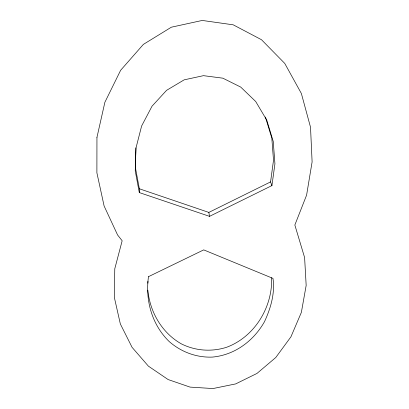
<?xml version="1.0" encoding="UTF-8"?>
<svg xmlns="http://www.w3.org/2000/svg" width="409" height="409" viewBox="0 0 409 409"><rect width="100%" height="100%" fill="white"/><g stroke="black" fill="none" stroke-linecap="round" stroke-linejoin="round"><path stroke-width="0.61" d="M139.3 192.573L135.246 170.865L135.952 148.14L141.616 126.008L152.036 106.182L166.581 90.323L184.198 79.832L203.477 75.665L222.844 78.175L240.712 87.076L255.702 101.504L266.765 120.149L273.248 141.453L274.93 163.784L271.929 185.594L209.531 216.351L139.3 192.573L139.346 188.774L135.338 167.24L135.941 147.838M147.853 283.197L147.94 281.3M271.929 185.594L270.564 181.913L273.509 160.277L271.821 138.13L265.385 117.01M139.346 188.774L208.841 212.409L270.564 181.913M147.843 290.15C149.924 312.19 162.092 333.125 181.647 344.025C195.66 350.917 211.755 352.031 226.612 347.272C254.674 336.822 272.619 307.19 271.653 277.726M208.841 212.409L209.531 216.351M96.948 137.398L96.892 172.808L104.111 206.003L117.593 234.991L122.163 240.763L114.776 268.785L114.305 297.236L120.343 323.959L132.066 347.328L148.39 366.137L168.13 379.557L190.062 387.103L212.977 388.55L235.676 383.913L256.995 373.417L275.784 357.497L290.932 336.832L301.367 312.379L306.167 285.416L304.608 257.558L294.848 225.027L306.597 195.144L312.108 161.898L310.523 127.225L301.372 93.503L284.751 63.415L261.489 39.714L233.212 24.821L202.251 20.45L171.366 27.193L143.36 44.402L120.629 70.292L104.878 102.27L96.948 137.398M148.487 276.663C145.149 300.237 151.851 324.562 169.07 341.428C181.003 351.939 196.407 357.727 212.348 357.093C234.725 355.058 253.549 340.999 264.465 321.74C270.707 308.289 275.155 293.33 272.972 278.396L203.723 249.884L148.487 276.663"/></g></svg>
